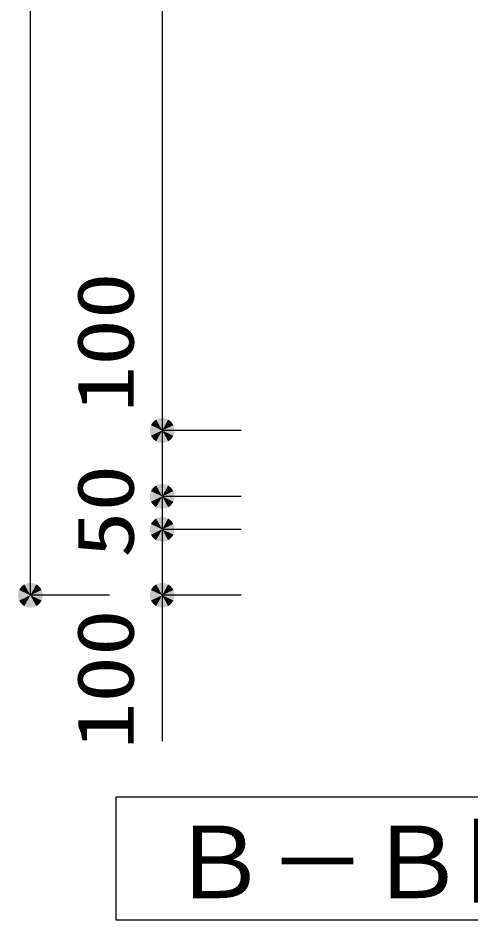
# Model space of a CAD drawing. Units: millimetres, scale not verified. Extents: x -8910 to 8910, y -6308 to 6308.
# Drawn here: x -25 to 662, y -877 to 491 of the extents above; entities that cross this region are included whole.
import ezdxf
from ezdxf.enums import TextEntityAlignment as Align

# ---------------------------------------------------------------- set-up
doc = ezdxf.new("R2010")
doc.units = ezdxf.units.MM
doc.header["$LTSCALE"] = 30
doc.layers.add('0-5_躯体', color=3, linetype='Continuous', lineweight=25)
doc.layers.add('1-2_00クル-フ-6寸法', color=132, linetype='Continuous', lineweight=25)
doc.styles.add('ＭＳ ゴシック', font='')
doc.styles.get('ＭＳ ゴシック').set_extended_font_data('MS Gothic')

msp = doc.modelspace()

# ---------------------------------------------------------------- linework, layer by layer
at = {"layer": '0-5_躯体'}
msp.add_lwpolyline([(2404.72, -877.48), (2404.72, -691.17), (123.13, -691.17), (123.13, -877.48)], close=True, dxfattribs=at)
at = {"layer": '1-2_00クル-フ-6寸法', "color": 4}
for p, q in [((-6.33, -384.83), (-6.33, 1745.17)), ((193.67, 1645.17), (193.67, -134.83)), ((313.67, -134.83), (193.67, -134.83)), ((313.67, -134.83), (193.67, -134.83)), ((193.67, -134.83), (193.67, -234.83)), ((313.67, -234.83), (193.67, -234.83)), ((313.67, -234.83), (193.67, -234.83)), ((193.67, -234.83), (193.67, -284.83)), ((313.67, -284.83), (193.67, -284.83)), ((313.67, -284.83), (193.67, -284.83)), ((193.67, -284.83), (193.67, -384.83)), ((113.67, -384.83), (-6.33, -384.83)), ((313.67, -384.83), (193.67, -384.83)), ((193.67, -384.83), (193.67, -606.28))]:
    msp.add_line(p, q, dxfattribs=at)
at = {"layer": '1-2_00クル-フ-6寸法'}
for points in [[(193.67, -134.83), (177.83, -124.78), (179.22, -122.88)], [(193.67, -134.83), (177.83, -124.78), (179.22, -122.88)], [(193.67, -134.83), (179.22, -122.88), (180.83, -121.16)], [(193.67, -134.83), (179.22, -122.88), (180.83, -121.16)], [(193.67, -134.83), (180.83, -121.16), (182.64, -119.66)], [(193.67, -134.83), (180.83, -121.16), (182.64, -119.66)], [(193.67, -134.83), (182.64, -119.66), (184.63, -118.4)], [(193.67, -134.83), (182.64, -119.66), (184.63, -118.4)], [(193.67, -134.83), (184.63, -118.4), (186.76, -117.39)], [(193.67, -134.83), (184.63, -118.4), (186.76, -117.39)], [(193.67, -134.83), (186.76, -117.39), (189, -116.67)], [(193.67, -134.83), (186.76, -117.39), (189, -116.67)], [(193.67, -134.83), (189, -116.67), (191.32, -116.23)], [(193.67, -134.83), (189, -116.67), (191.32, -116.23)], [(193.67, -134.83), (191.32, -116.23), (193.67, -116.08)], [(193.67, -134.83), (191.32, -116.23), (193.67, -116.08)], [(193.67, -134.83), (193.67, -116.08), (196.02, -116.23)], [(193.67, -134.83), (193.67, -116.08), (196.02, -116.23)], [(193.67, -134.83), (196.02, -116.23), (198.33, -116.67)], [(193.67, -134.83), (196.02, -116.23), (198.33, -116.67)], [(193.67, -134.83), (198.33, -116.67), (200.57, -117.39)], [(193.67, -134.83), (198.33, -116.67), (200.57, -117.39)], [(193.67, -134.83), (200.57, -117.39), (202.7, -118.4)], [(193.67, -134.83), (200.57, -117.39), (202.7, -118.4)], [(193.67, -134.83), (202.7, -118.4), (204.69, -119.66)], [(193.67, -134.83), (202.7, -118.4), (204.69, -119.66)], [(193.67, -134.83), (204.69, -119.66), (206.5, -121.16)], [(193.67, -134.83), (204.69, -119.66), (206.5, -121.16)], [(193.67, -134.83), (206.5, -121.16), (208.11, -122.88)], [(193.67, -134.83), (206.5, -121.16), (208.11, -122.88)], [(193.67, -134.83), (208.11, -122.88), (209.5, -124.78)], [(193.67, -134.83), (208.11, -122.88), (209.5, -124.78)], [(193.67, -134.83), (174.95, -133.65), (175.25, -131.31)], [(193.67, -134.83), (174.95, -133.65), (175.25, -131.31)], [(193.67, -134.83), (174.95, -136.01), (174.95, -133.65)], [(193.67, -134.83), (174.95, -136.01), (174.95, -133.65)], [(193.67, -134.83), (175.25, -138.34), (174.95, -136.01)], [(193.67, -134.83), (175.25, -138.34), (174.95, -136.01)], [(193.67, -134.83), (175.25, -131.31), (175.83, -129.03)], [(193.67, -134.83), (175.25, -131.31), (175.83, -129.03)], [(193.67, -134.83), (175.83, -140.62), (175.25, -138.34)], [(193.67, -134.83), (175.83, -140.62), (175.25, -138.34)], [(193.67, -134.83), (175.83, -129.03), (176.7, -126.84)], [(193.67, -134.83), (175.83, -129.03), (176.7, -126.84)], [(193.67, -134.83), (176.7, -142.81), (175.83, -140.62)], [(193.67, -134.83), (176.7, -142.81), (175.83, -140.62)], [(193.67, -134.83), (176.7, -126.84), (177.83, -124.78)], [(193.67, -134.83), (176.7, -126.84), (177.83, -124.78)], [(193.67, -134.83), (177.83, -144.88), (176.7, -142.81)], [(193.67, -134.83), (177.83, -144.88), (176.7, -142.81)], [(193.67, -134.83), (179.22, -146.78), (177.83, -144.88)], [(193.67, -134.83), (179.22, -146.78), (177.83, -144.88)], [(193.67, -134.83), (180.83, -148.5), (179.22, -146.78)], [(193.67, -134.83), (180.83, -148.5), (179.22, -146.78)], [(193.67, -134.83), (182.64, -150), (180.83, -148.5)], [(193.67, -134.83), (182.64, -150), (180.83, -148.5)], [(193.67, -134.83), (184.63, -151.26), (182.64, -150)], [(193.67, -134.83), (184.63, -151.26), (182.64, -150)], [(193.67, -134.83), (186.76, -152.26), (184.63, -151.26)], [(193.67, -134.83), (186.76, -152.26), (184.63, -151.26)], [(193.67, -134.83), (189, -152.99), (186.76, -152.26)], [(193.67, -134.83), (189, -152.99), (186.76, -152.26)], [(193.67, -134.83), (191.32, -153.43), (189, -152.99)], [(193.67, -134.83), (191.32, -153.43), (189, -152.99)], [(193.67, -134.83), (193.67, -153.58), (191.32, -153.43)], [(193.67, -134.83), (193.67, -153.58), (191.32, -153.43)], [(193.67, -134.83), (209.5, -124.78), (210.63, -126.84)], [(193.67, -134.83), (209.5, -124.78), (210.63, -126.84)], [(193.67, -134.83), (210.63, -126.84), (211.5, -129.03)], [(193.67, -134.83), (210.63, -126.84), (211.5, -129.03)], [(193.67, -134.83), (211.5, -129.03), (212.08, -131.31)], [(193.67, -134.83), (211.5, -129.03), (212.08, -131.31)], [(193.67, -134.83), (212.08, -131.31), (212.38, -133.65)], [(193.67, -134.83), (212.08, -131.31), (212.38, -133.65)], [(193.67, -134.83), (212.38, -133.65), (212.38, -136.01)], [(193.67, -134.83), (212.38, -133.65), (212.38, -136.01)], [(193.67, -134.83), (196.02, -153.43), (193.67, -153.58)], [(193.67, -134.83), (198.33, -152.99), (196.02, -153.43)], [(193.67, -134.83), (200.57, -152.26), (198.33, -152.99)], [(193.67, -134.83), (202.7, -151.26), (200.57, -152.26)], [(193.67, -134.83), (204.69, -150), (202.7, -151.26)], [(193.67, -134.83), (206.5, -148.5), (204.69, -150)], [(193.67, -134.83), (208.11, -146.78), (206.5, -148.5)], [(193.67, -134.83), (209.5, -144.88), (208.11, -146.78)], [(193.67, -134.83), (210.63, -142.81), (209.5, -144.88)], [(193.67, -134.83), (211.5, -140.62), (210.63, -142.81)], [(193.67, -134.83), (212.08, -138.34), (211.5, -140.62)], [(193.67, -134.83), (212.38, -136.01), (212.08, -138.34)], [(193.67, -134.83), (196.02, -153.43), (193.67, -153.58)], [(193.67, -134.83), (198.33, -152.99), (196.02, -153.43)], [(193.67, -134.83), (200.57, -152.26), (198.33, -152.99)], [(193.67, -134.83), (202.7, -151.26), (200.57, -152.26)], [(193.67, -134.83), (204.69, -150), (202.7, -151.26)], [(193.67, -134.83), (206.5, -148.5), (204.69, -150)], [(193.67, -134.83), (208.11, -146.78), (206.5, -148.5)], [(193.67, -134.83), (209.5, -144.88), (208.11, -146.78)], [(193.67, -134.83), (210.63, -142.81), (209.5, -144.88)], [(193.67, -134.83), (211.5, -140.62), (210.63, -142.81)], [(193.67, -134.83), (212.08, -138.34), (211.5, -140.62)], [(193.67, -134.83), (212.38, -136.01), (212.08, -138.34)], [(193.67, -234.83), (182.64, -219.66), (184.63, -218.4)], [(193.67, -234.83), (182.64, -219.66), (184.63, -218.4)], [(193.67, -234.83), (184.63, -218.4), (186.76, -217.39)], [(193.67, -234.83), (184.63, -218.4), (186.76, -217.39)], [(193.67, -234.83), (186.76, -217.39), (189, -216.67)], [(193.67, -234.83), (186.76, -217.39), (189, -216.67)], [(193.67, -234.83), (189, -216.67), (191.32, -216.23)], [(193.67, -234.83), (189, -216.67), (191.32, -216.23)], [(193.67, -234.83), (191.32, -216.23), (193.67, -216.08)], [(193.67, -234.83), (191.32, -216.23), (193.67, -216.08)], [(193.67, -234.83), (193.67, -216.08), (196.02, -216.23)], [(193.67, -234.83), (193.67, -216.08), (196.02, -216.23)], [(193.67, -234.83), (196.02, -216.23), (198.33, -216.67)], [(193.67, -234.83), (196.02, -216.23), (198.33, -216.67)], [(193.67, -234.83), (198.33, -216.67), (200.57, -217.39)], [(193.67, -234.83), (198.33, -216.67), (200.57, -217.39)], [(193.67, -234.83), (200.57, -217.39), (202.7, -218.4)], [(193.67, -234.83), (200.57, -217.39), (202.7, -218.4)], [(193.67, -234.83), (202.7, -218.4), (204.69, -219.66)], [(193.67, -234.83), (202.7, -218.4), (204.69, -219.66)], [(193.67, -234.83), (174.95, -233.65), (175.25, -231.31)], [(193.67, -234.83), (174.95, -233.65), (175.25, -231.31)], [(193.67, -234.83), (175.25, -231.31), (175.83, -229.03)], [(193.67, -234.83), (175.25, -231.31), (175.83, -229.03)], [(193.67, -234.83), (175.83, -229.03), (176.7, -226.84)], [(193.67, -234.83), (175.83, -229.03), (176.7, -226.84)], [(193.67, -234.83), (176.7, -226.84), (177.83, -224.78)], [(193.67, -234.83), (176.7, -226.84), (177.83, -224.78)], [(193.67, -234.83), (177.83, -224.78), (179.22, -222.88)], [(193.67, -234.83), (177.83, -224.78), (179.22, -222.88)], [(193.67, -234.83), (179.22, -222.88), (180.83, -221.16)], [(193.67, -234.83), (179.22, -222.88), (180.83, -221.16)], [(193.67, -234.83), (180.83, -221.16), (182.64, -219.66)], [(193.67, -234.83), (180.83, -221.16), (182.64, -219.66)], [(193.67, -234.83), (204.69, -219.66), (206.5, -221.16)], [(193.67, -234.83), (204.69, -219.66), (206.5, -221.16)], [(193.67, -234.83), (206.5, -221.16), (208.11, -222.88)], [(193.67, -234.83), (206.5, -221.16), (208.11, -222.88)], [(193.67, -234.83), (208.11, -222.88), (209.5, -224.78)], [(193.67, -234.83), (208.11, -222.88), (209.5, -224.78)], [(193.67, -234.83), (209.5, -224.78), (210.63, -226.84)], [(193.67, -234.83), (209.5, -224.78), (210.63, -226.84)], [(193.67, -234.83), (210.63, -226.84), (211.5, -229.03)], [(193.67, -234.83), (210.63, -226.84), (211.5, -229.03)], [(193.67, -234.83), (211.5, -229.03), (212.08, -231.31)], [(193.67, -234.83), (211.5, -229.03), (212.08, -231.31)], [(193.67, -234.83), (212.08, -231.31), (212.38, -233.65)], [(193.67, -234.83), (212.08, -231.31), (212.38, -233.65)], [(193.67, -234.83), (174.95, -236.01), (174.95, -233.65)], [(193.67, -234.83), (174.95, -236.01), (174.95, -233.65)], [(193.67, -234.83), (175.25, -238.34), (174.95, -236.01)], [(193.67, -234.83), (175.25, -238.34), (174.95, -236.01)], [(193.67, -234.83), (175.83, -240.62), (175.25, -238.34)], [(193.67, -234.83), (175.83, -240.62), (175.25, -238.34)], [(193.67, -234.83), (176.7, -242.81), (175.83, -240.62)], [(193.67, -234.83), (176.7, -242.81), (175.83, -240.62)], [(193.67, -234.83), (177.83, -244.87), (176.7, -242.81)], [(193.67, -234.83), (177.83, -244.87), (176.7, -242.81)], [(193.67, -234.83), (179.22, -246.78), (177.83, -244.87)], [(193.67, -234.83), (179.22, -246.78), (177.83, -244.87)], [(193.67, -234.83), (180.83, -248.5), (179.22, -246.78)], [(193.67, -234.83), (180.83, -248.5), (179.22, -246.78)], [(193.67, -234.83), (182.64, -250), (180.83, -248.5)], [(193.67, -234.83), (182.64, -250), (180.83, -248.5)], [(193.67, -234.83), (184.63, -251.26), (182.64, -250)], [(193.67, -234.83), (184.63, -251.26), (182.64, -250)], [(193.67, -234.83), (186.76, -252.26), (184.63, -251.26)], [(193.67, -234.83), (186.76, -252.26), (184.63, -251.26)], [(193.67, -234.83), (189, -252.99), (186.76, -252.26)], [(193.67, -234.83), (189, -252.99), (186.76, -252.26)], [(193.67, -234.83), (191.32, -253.43), (189, -252.99)], [(193.67, -234.83), (191.32, -253.43), (189, -252.99)], [(193.67, -234.83), (193.67, -253.58), (191.32, -253.43)], [(193.67, -234.83), (193.67, -253.58), (191.32, -253.43)], [(193.67, -234.83), (212.38, -233.65), (212.38, -236.01)], [(193.67, -234.83), (212.38, -233.65), (212.38, -236.01)], [(193.67, -234.83), (196.02, -253.43), (193.67, -253.58)], [(193.67, -234.83), (198.33, -252.99), (196.02, -253.43)], [(193.67, -234.83), (200.57, -252.26), (198.33, -252.99)], [(193.67, -234.83), (202.7, -251.26), (200.57, -252.26)], [(193.67, -234.83), (204.69, -250), (202.7, -251.26)], [(193.67, -234.83), (206.5, -248.5), (204.69, -250)], [(193.67, -234.83), (208.11, -246.78), (206.5, -248.5)], [(193.67, -234.83), (209.5, -244.87), (208.11, -246.78)], [(193.67, -234.83), (210.63, -242.81), (209.5, -244.87)], [(193.67, -234.83), (211.5, -240.62), (210.63, -242.81)], [(193.67, -234.83), (212.08, -238.34), (211.5, -240.62)], [(193.67, -234.83), (212.38, -236.01), (212.08, -238.34)], [(193.67, -234.83), (196.02, -253.43), (193.67, -253.58)], [(193.67, -234.83), (198.33, -252.99), (196.02, -253.43)], [(193.67, -234.83), (200.57, -252.26), (198.33, -252.99)], [(193.67, -234.83), (202.7, -251.26), (200.57, -252.26)], [(193.67, -234.83), (204.69, -250), (202.7, -251.26)], [(193.67, -234.83), (206.5, -248.5), (204.69, -250)], [(193.67, -234.83), (208.11, -246.78), (206.5, -248.5)], [(193.67, -234.83), (209.5, -244.87), (208.11, -246.78)], [(193.67, -234.83), (210.63, -242.81), (209.5, -244.87)], [(193.67, -234.83), (211.5, -240.62), (210.63, -242.81)], [(193.67, -234.83), (212.08, -238.34), (211.5, -240.62)], [(193.67, -234.83), (212.38, -236.01), (212.08, -238.34)], [(193.67, -284.83), (177.83, -274.78), (179.22, -272.88)], [(193.67, -284.83), (177.83, -274.78), (179.22, -272.88)], [(193.67, -284.83), (179.22, -272.88), (180.83, -271.16)], [(193.67, -284.83), (179.22, -272.88), (180.83, -271.16)], [(193.67, -284.83), (180.83, -271.16), (182.64, -269.66)], [(193.67, -284.83), (180.83, -271.16), (182.64, -269.66)], [(193.67, -284.83), (182.64, -269.66), (184.63, -268.4)], [(193.67, -284.83), (182.64, -269.66), (184.63, -268.4)], [(193.67, -284.83), (184.63, -268.4), (186.76, -267.39)], [(193.67, -284.83), (184.63, -268.4), (186.76, -267.39)], [(193.67, -284.83), (186.76, -267.39), (189, -266.67)], [(193.67, -284.83), (186.76, -267.39), (189, -266.67)], [(193.67, -284.83), (189, -266.67), (191.32, -266.23)], [(193.67, -284.83), (189, -266.67), (191.32, -266.23)], [(193.67, -284.83), (191.32, -266.23), (193.67, -266.08)], [(193.67, -284.83), (191.32, -266.23), (193.67, -266.08)], [(193.67, -284.83), (193.67, -266.08), (196.02, -266.23)], [(193.67, -284.83), (193.67, -266.08), (196.02, -266.23)], [(193.67, -284.83), (196.02, -266.23), (198.33, -266.67)], [(193.67, -284.83), (196.02, -266.23), (198.33, -266.67)], [(193.67, -284.83), (198.33, -266.67), (200.57, -267.39)], [(193.67, -284.83), (198.33, -266.67), (200.57, -267.39)], [(193.67, -284.83), (200.57, -267.39), (202.7, -268.4)], [(193.67, -284.83), (200.57, -267.39), (202.7, -268.4)], [(193.67, -284.83), (202.7, -268.4), (204.69, -269.66)], [(193.67, -284.83), (202.7, -268.4), (204.69, -269.66)], [(193.67, -284.83), (204.69, -269.66), (206.5, -271.16)], [(193.67, -284.83), (204.69, -269.66), (206.5, -271.16)], [(193.67, -284.83), (206.5, -271.16), (208.11, -272.88)], [(193.67, -284.83), (206.5, -271.16), (208.11, -272.88)], [(193.67, -284.83), (208.11, -272.88), (209.5, -274.78)], [(193.67, -284.83), (208.11, -272.88), (209.5, -274.78)], [(193.67, -284.83), (174.95, -283.65), (175.25, -281.31)], [(193.67, -284.83), (174.95, -283.65), (175.25, -281.31)], [(193.67, -284.83), (174.95, -286.01), (174.95, -283.65)], [(193.67, -284.83), (174.95, -286.01), (174.95, -283.65)], [(193.67, -284.83), (175.25, -288.34), (174.95, -286.01)], [(193.67, -284.83), (175.25, -288.34), (174.95, -286.01)], [(193.67, -284.83), (175.25, -281.31), (175.83, -279.03)], [(193.67, -284.83), (175.25, -281.31), (175.83, -279.03)], [(193.67, -284.83), (175.83, -290.62), (175.25, -288.34)], [(193.67, -284.83), (175.83, -290.62), (175.25, -288.34)], [(193.67, -284.83), (175.83, -279.03), (176.7, -276.84)], [(193.67, -284.83), (175.83, -279.03), (176.7, -276.84)], [(193.67, -284.83), (176.7, -292.81), (175.83, -290.62)], [(193.67, -284.83), (176.7, -292.81), (175.83, -290.62)], [(193.67, -284.83), (176.7, -276.84), (177.83, -274.78)], [(193.67, -284.83), (176.7, -276.84), (177.83, -274.78)], [(193.67, -284.83), (177.83, -294.87), (176.7, -292.81)], [(193.67, -284.83), (177.83, -294.87), (176.7, -292.81)], [(193.67, -284.83), (179.22, -296.78), (177.83, -294.87)], [(193.67, -284.83), (179.22, -296.78), (177.83, -294.87)], [(193.67, -284.83), (180.83, -298.5), (179.22, -296.78)], [(193.67, -284.83), (180.83, -298.5), (179.22, -296.78)], [(193.67, -284.83), (182.64, -300), (180.83, -298.5)], [(193.67, -284.83), (182.64, -300), (180.83, -298.5)], [(193.67, -284.83), (184.63, -301.26), (182.64, -300)], [(193.67, -284.83), (184.63, -301.26), (182.64, -300)], [(193.67, -284.83), (186.76, -302.26), (184.63, -301.26)], [(193.67, -284.83), (186.76, -302.26), (184.63, -301.26)], [(193.67, -284.83), (189, -302.99), (186.76, -302.26)], [(193.67, -284.83), (189, -302.99), (186.76, -302.26)], [(193.67, -284.83), (191.32, -303.43), (189, -302.99)], [(193.67, -284.83), (191.32, -303.43), (189, -302.99)], [(193.67, -284.83), (193.67, -303.58), (191.32, -303.43)], [(193.67, -284.83), (193.67, -303.58), (191.32, -303.43)], [(193.67, -284.83), (209.5, -274.78), (210.63, -276.84)], [(193.67, -284.83), (209.5, -274.78), (210.63, -276.84)], [(193.67, -284.83), (210.63, -276.84), (211.5, -279.03)], [(193.67, -284.83), (210.63, -276.84), (211.5, -279.03)], [(193.67, -284.83), (211.5, -279.03), (212.08, -281.31)], [(193.67, -284.83), (211.5, -279.03), (212.08, -281.31)], [(193.67, -284.83), (212.08, -281.31), (212.38, -283.65)], [(193.67, -284.83), (212.08, -281.31), (212.38, -283.65)], [(193.67, -284.83), (212.38, -283.65), (212.38, -286.01)], [(193.67, -284.83), (212.38, -283.65), (212.38, -286.01)], [(193.67, -284.83), (196.02, -303.43), (193.67, -303.58)], [(193.67, -284.83), (198.33, -302.99), (196.02, -303.43)], [(193.67, -284.83), (200.57, -302.26), (198.33, -302.99)], [(193.67, -284.83), (202.7, -301.26), (200.57, -302.26)], [(193.67, -284.83), (204.69, -300), (202.7, -301.26)], [(193.67, -284.83), (206.5, -298.5), (204.69, -300)], [(193.67, -284.83), (208.11, -296.78), (206.5, -298.5)], [(193.67, -284.83), (209.5, -294.87), (208.11, -296.78)], [(193.67, -284.83), (210.63, -292.81), (209.5, -294.87)], [(193.67, -284.83), (211.5, -290.62), (210.63, -292.81)], [(193.67, -284.83), (212.08, -288.34), (211.5, -290.62)], [(193.67, -284.83), (212.38, -286.01), (212.08, -288.34)], [(193.67, -284.83), (196.02, -303.43), (193.67, -303.58)], [(193.67, -284.83), (198.33, -302.99), (196.02, -303.43)], [(193.67, -284.83), (200.57, -302.26), (198.33, -302.99)], [(193.67, -284.83), (202.7, -301.26), (200.57, -302.26)], [(193.67, -284.83), (204.69, -300), (202.7, -301.26)], [(193.67, -284.83), (206.5, -298.5), (204.69, -300)], [(193.67, -284.83), (208.11, -296.78), (206.5, -298.5)], [(193.67, -284.83), (209.5, -294.87), (208.11, -296.78)], [(193.67, -284.83), (210.63, -292.81), (209.5, -294.87)], [(193.67, -284.83), (211.5, -290.62), (210.63, -292.81)], [(193.67, -284.83), (212.08, -288.34), (211.5, -290.62)], [(193.67, -284.83), (212.38, -286.01), (212.08, -288.34)], [(-6.33, -384.83), (-17.36, -369.66), (-15.37, -368.4)], [(-6.33, -384.83), (-15.37, -368.4), (-13.24, -367.4)], [(-6.33, -384.83), (-13.24, -367.4), (-11, -366.67)], [(-6.33, -384.83), (-11, -366.67), (-8.68, -366.23)], [(-6.33, -384.83), (-8.68, -366.23), (-6.33, -366.08)], [(-6.33, -384.83), (-6.33, -366.08), (-3.98, -366.23)], [(-6.33, -384.83), (-3.98, -366.23), (-1.67, -366.67)], [(-6.33, -384.83), (-1.67, -366.67), (0.57, -367.4)], [(-6.33, -384.83), (0.57, -367.4), (2.7, -368.4)], [(-6.33, -384.83), (2.7, -368.4), (4.69, -369.66)], [(193.67, -384.83), (182.64, -369.66), (184.63, -368.4)], [(193.67, -384.83), (184.63, -368.4), (186.76, -367.4)], [(193.67, -384.83), (186.76, -367.4), (189, -366.67)], [(193.67, -384.83), (189, -366.67), (191.32, -366.23)], [(193.67, -384.83), (191.32, -366.23), (193.67, -366.08)], [(193.67, -384.83), (193.67, -366.08), (196.02, -366.23)], [(193.67, -384.83), (196.02, -366.23), (198.33, -366.67)], [(193.67, -384.83), (198.33, -366.67), (200.57, -367.4)], [(193.67, -384.83), (200.57, -367.4), (202.7, -368.4)], [(193.67, -384.83), (202.7, -368.4), (204.69, -369.66)], [(-6.33, -384.83), (-25.05, -383.65), (-24.75, -381.32)], [(-6.33, -384.83), (-24.75, -381.32), (-24.17, -379.04)], [(-6.33, -384.83), (-24.17, -379.04), (-23.3, -376.85)], [(-6.33, -384.83), (-23.3, -376.85), (-22.17, -374.78)], [(-6.33, -384.83), (-22.17, -374.78), (-20.78, -372.88)], [(-6.33, -384.83), (-20.78, -372.88), (-19.17, -371.16)], [(-6.33, -384.83), (-19.17, -371.16), (-17.36, -369.66)], [(-6.33, -384.83), (4.69, -369.66), (6.5, -371.16)], [(-6.33, -384.83), (6.5, -371.16), (8.11, -372.88)], [(-6.33, -384.83), (8.11, -372.88), (9.5, -374.78)], [(-6.33, -384.83), (9.5, -374.78), (10.63, -376.85)], [(-6.33, -384.83), (10.63, -376.85), (11.5, -379.04)], [(-6.33, -384.83), (11.5, -379.04), (12.08, -381.32)], [(-6.33, -384.83), (12.08, -381.32), (12.38, -383.65)], [(193.67, -384.83), (174.95, -383.65), (175.25, -381.32)], [(193.67, -384.83), (175.25, -381.32), (175.83, -379.04)], [(193.67, -384.83), (175.83, -379.04), (176.7, -376.85)], [(193.67, -384.83), (176.7, -376.85), (177.83, -374.78)], [(193.67, -384.83), (177.83, -374.78), (179.22, -372.88)], [(193.67, -384.83), (179.22, -372.88), (180.83, -371.16)], [(193.67, -384.83), (180.83, -371.16), (182.64, -369.66)], [(193.67, -384.83), (204.69, -369.66), (206.5, -371.16)], [(193.67, -384.83), (206.5, -371.16), (208.11, -372.88)], [(193.67, -384.83), (208.11, -372.88), (209.5, -374.78)], [(193.67, -384.83), (209.5, -374.78), (210.63, -376.85)], [(193.67, -384.83), (210.63, -376.85), (211.5, -379.04)], [(193.67, -384.83), (211.5, -379.04), (212.08, -381.32)], [(193.67, -384.83), (212.08, -381.32), (212.38, -383.65)], [(-6.33, -384.83), (-25.05, -386.01), (-25.05, -383.65)], [(-6.33, -384.83), (-24.75, -388.34), (-25.05, -386.01)], [(-6.33, -384.83), (-24.17, -390.62), (-24.75, -388.34)], [(-6.33, -384.83), (-23.3, -392.81), (-24.17, -390.62)], [(-6.33, -384.83), (-22.17, -394.88), (-23.3, -392.81)], [(-6.33, -384.83), (-20.78, -396.78), (-22.17, -394.88)], [(-6.33, -384.83), (-19.17, -398.5), (-20.78, -396.78)], [(-6.33, -384.83), (-17.36, -400), (-19.17, -398.5)], [(-6.33, -384.83), (-15.37, -401.26), (-17.36, -400)], [(-6.33, -384.83), (-13.24, -402.26), (-15.37, -401.26)], [(-6.33, -384.83), (-11, -402.99), (-13.24, -402.26)], [(-6.33, -384.83), (-8.68, -403.43), (-11, -402.99)], [(-6.33, -384.83), (-6.33, -403.58), (-8.68, -403.43)], [(-6.33, -384.83), (12.38, -383.65), (12.38, -386.01)], [(-6.33, -384.83), (-3.98, -403.43), (-6.33, -403.58)], [(-6.33, -384.83), (-1.67, -402.99), (-3.98, -403.43)], [(-6.33, -384.83), (0.57, -402.26), (-1.67, -402.99)], [(-6.33, -384.83), (2.7, -401.26), (0.57, -402.26)], [(-6.33, -384.83), (4.69, -400), (2.7, -401.26)], [(-6.33, -384.83), (6.5, -398.5), (4.69, -400)], [(-6.33, -384.83), (8.11, -396.78), (6.5, -398.5)], [(-6.33, -384.83), (9.5, -394.88), (8.11, -396.78)], [(-6.33, -384.83), (10.63, -392.81), (9.5, -394.88)], [(-6.33, -384.83), (11.5, -390.62), (10.63, -392.81)], [(-6.33, -384.83), (12.08, -388.34), (11.5, -390.62)], [(-6.33, -384.83), (12.38, -386.01), (12.08, -388.34)], [(193.67, -384.83), (174.95, -386.01), (174.95, -383.65)], [(193.67, -384.83), (175.25, -388.34), (174.95, -386.01)], [(193.67, -384.83), (175.83, -390.62), (175.25, -388.34)], [(193.67, -384.83), (176.7, -392.81), (175.83, -390.62)], [(193.67, -384.83), (177.83, -394.88), (176.7, -392.81)], [(193.67, -384.83), (179.22, -396.78), (177.83, -394.88)], [(193.67, -384.83), (180.83, -398.5), (179.22, -396.78)], [(193.67, -384.83), (182.64, -400), (180.83, -398.5)], [(193.67, -384.83), (184.63, -401.26), (182.64, -400)], [(193.67, -384.83), (186.76, -402.26), (184.63, -401.26)], [(193.67, -384.83), (189, -402.99), (186.76, -402.26)], [(193.67, -384.83), (191.32, -403.43), (189, -402.99)], [(193.67, -384.83), (193.67, -403.58), (191.32, -403.43)], [(193.67, -384.83), (212.38, -383.65), (212.38, -386.01)], [(193.67, -384.83), (196.02, -403.43), (193.67, -403.58)], [(193.67, -384.83), (198.33, -402.99), (196.02, -403.43)], [(193.67, -384.83), (200.57, -402.26), (198.33, -402.99)], [(193.67, -384.83), (202.7, -401.26), (200.57, -402.26)], [(193.67, -384.83), (204.69, -400), (202.7, -401.26)], [(193.67, -384.83), (206.5, -398.5), (204.69, -400)], [(193.67, -384.83), (208.11, -396.78), (206.5, -398.5)], [(193.67, -384.83), (209.5, -394.88), (208.11, -396.78)], [(193.67, -384.83), (210.63, -392.81), (209.5, -394.88)], [(193.67, -384.83), (211.5, -390.62), (210.63, -392.81)], [(193.67, -384.83), (212.08, -388.34), (211.5, -390.62)], [(193.67, -384.83), (212.38, -386.01), (212.08, -388.34)]]:
    msp.add_solid(points, dxfattribs=at)

# ---------------------------------------------------------------- texts
at = {"layer": '0-5_躯体', "color": 4, "style": 'ＭＳ ゴシック'}
msp.add_text('Ｂ－Ｂ断面配筋図', height=110, dxfattribs=at).set_placement((204.37, -877.45), align=Align.BOTTOM_LEFT)
at = {"layer": '1-2_00クル-フ-6寸法', "color": 3, "style": 'ＭＳ ゴシック', "width": 1.2}
for s, p in [('100', (176.57, -107.33)), ('50', (176.57, -328.4)), ('100', (176.57, -618.51))]:
    msp.add_text(s, height=86.66, rotation=90, dxfattribs=at).set_placement(p, align=Align.BOTTOM_LEFT)

doc.saveas('drawing.dxf')
